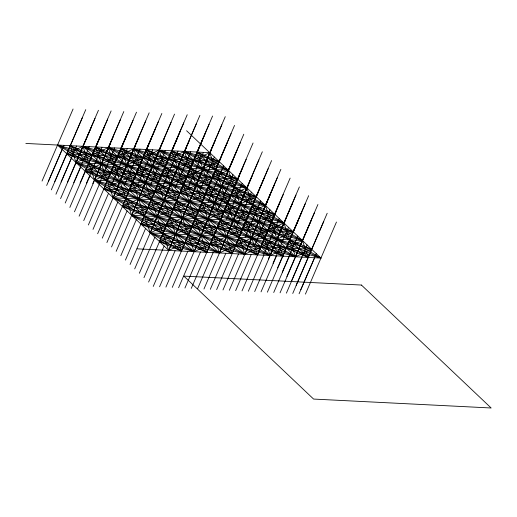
<?xml version="1.0" encoding="UTF-8"?>
<svg xmlns="http://www.w3.org/2000/svg" width="517" height="517" viewBox="0 0 517 517"><rect width="100%" height="100%" fill="white"/><g stroke="black" fill="none" stroke-linecap="round" stroke-linejoin="round"><path stroke-width="0.78" d="M66.822 153.82L70.241 145.678L311.68 249.284L308.261 257.434L66.822 153.82L82.92 146.311L256.083 196.596L232.165 253.608L122.419 206.509L146.337 149.503L256.083 196.596L159.482 241.633L181.435 251.055L219.014 161.472L197.067 152.05L159.482 241.633L194.114 251.695L274.611 214.161L120.972 148.224L103.885 188.944L257.531 254.881L274.611 214.161L66.822 153.82L219.014 161.472L122.419 206.509L295.575 256.794L311.68 249.284L103.885 188.944L184.382 151.416L219.014 161.472M283.878 222.943L76.089 162.603L82.92 146.311L302.413 240.502L308.261 257.434L120.972 148.224L150.221 232.857L181.435 251.055L146.337 149.503L302.413 240.502L295.575 256.794L76.089 162.603L70.241 145.678L257.531 254.881L228.281 170.255L197.067 152.05L232.165 253.608L76.089 162.603L108.286 147.591L246.816 187.813L270.21 255.521L302.413 240.502L94.624 180.168L82.92 146.311L270.21 255.521L283.878 222.943L159.016 150.137L94.624 180.168L219.479 252.968L283.878 222.943L295.575 256.794L108.286 147.591L94.624 180.168L270.21 255.521L159.016 150.137L131.686 215.292L194.114 251.695L228.281 170.255L184.382 151.416L150.221 232.857L194.114 251.695L159.016 150.137L228.281 170.255L131.686 215.292L108.286 147.591L283.878 222.943L131.686 215.292L219.479 252.968L246.816 187.813L184.382 151.416L219.479 252.968L150.221 232.857L246.816 187.813L159.016 150.137M85.357 171.385L95.606 146.951L293.145 231.726L282.896 256.154L85.357 171.385L133.651 148.864L237.549 179.037L206.8 252.328L140.954 224.074L171.702 150.777L237.549 179.037L140.954 224.074L244.845 254.241L293.145 231.726L85.357 171.385L237.549 179.037M186.585 130.736L320.941 258.067L113.152 197.727L133.651 148.864L265.344 205.378L282.896 256.154L95.606 146.951L113.152 197.727L206.8 252.328L171.702 150.777L265.344 205.378L244.845 254.241L113.152 197.727L209.747 152.689L244.845 254.241L57.555 145.038L265.344 205.378L168.749 250.415L57.555 145.038L320.941 258.067L137.044 248.826M42.039 181.073L73.071 109.009M48.378 181.389L63.901 145.355M46.672 185.461L62.189 149.432M54.724 181.706L85.757 109.643M51.306 189.849L82.339 117.792M61.064 182.029L76.581 145.994M55.939 194.243L71.456 158.208M67.404 182.346L98.437 110.283M79.508 154.46L95.025 118.425M60.573 198.631L91.606 126.568M73.744 182.663L89.267 146.634M65.207 203.026L80.723 166.991M80.09 182.986L111.123 110.922M92.188 155.094L107.704 119.065M88.769 163.243L104.292 127.208M69.84 207.414L100.873 135.351M86.429 183.302L101.946 147.267M74.474 211.808L89.99 175.774M92.769 183.619L123.802 111.556M101.455 163.876L120.39 119.705M98.036 172.019L113.553 135.99M79.101 216.196L110.14 144.133M99.109 183.942L114.632 147.907M83.735 220.585L99.258 184.556M105.455 184.259L136.488 112.195M117.553 156.373L133.069 120.338M114.134 164.516L129.657 128.481M110.722 172.659L126.238 136.63M88.368 224.979L122.82 144.773M111.795 184.575L127.311 148.547M93.002 229.367L108.518 193.339M118.135 184.892L149.167 112.835M126.82 165.149L145.755 120.978M123.401 173.298L138.918 137.263M119.989 181.441L135.506 145.406M116.571 189.584L132.087 153.555M97.635 233.762L128.668 161.698M124.474 185.215L139.997 149.18M102.269 238.15L117.786 202.121M130.82 185.532L161.853 113.469M142.918 157.646L158.435 121.618M139.5 165.789L155.022 129.761M136.087 173.932L151.604 137.903M129.25 190.224L148.185 146.046M125.838 198.366L141.354 162.338M106.903 242.538L137.936 170.481M137.16 185.849L152.677 149.82M111.536 246.932L127.053 210.904M143.5 186.172L174.533 114.108M152.185 166.429L171.121 122.251M148.767 174.572L164.283 138.543M145.355 182.714L160.871 146.686M141.936 190.857L157.452 154.829M135.105 207.149L154.034 162.971M116.17 251.32L147.203 179.263M149.84 186.488L165.362 150.46M120.804 255.715L136.32 219.68M156.186 186.805L187.219 114.748M168.283 158.919L183.8 122.891M164.865 167.062L180.388 131.034M158.034 183.354L176.969 139.176M154.615 191.497L170.138 155.468M151.203 199.64L166.72 163.611M147.784 207.782L163.301 171.754M125.437 260.103L159.889 179.897M162.525 187.128L178.042 151.093M130.071 264.497L145.587 228.462M168.865 187.445L199.905 115.381M177.551 167.702L196.486 123.531M174.132 175.845L189.649 139.816M170.72 183.987L186.236 147.959M167.301 192.137L182.818 156.102M160.47 208.422L179.399 164.244M157.052 216.565L172.568 180.536M153.633 224.708L169.149 188.679M134.698 268.885L165.737 196.822M175.205 187.761L190.728 151.733M139.332 273.273L154.854 237.245M181.551 188.085L212.584 116.021M193.649 160.199L209.165 124.164M190.237 168.342L205.753 132.307M183.399 184.627L202.334 140.456M179.981 192.77L195.504 156.741M176.568 200.919L192.085 164.884M173.15 209.062L188.666 173.027M166.319 225.347L185.254 181.176M162.9 233.49L178.417 197.462M143.965 277.668L175.005 205.604M187.891 188.401L203.407 152.373M148.599 282.056L164.115 246.027M194.23 188.718L225.27 116.661M202.916 168.975L221.851 124.804M199.497 177.124L215.014 141.089M196.085 185.267L211.602 149.232M192.667 193.41L208.183 157.381M185.836 209.695L204.764 165.524M182.417 217.844L197.933 181.81M178.998 225.987L194.515 189.952M172.167 242.273L191.103 198.101M153.232 286.45L184.265 214.387M198.864 193.112L214.381 157.078M159.572 286.767L175.095 250.739M203.498 197.5L234.531 125.437M215.602 169.615L231.118 133.586M208.765 185.9L227.7 141.729M205.352 194.049L220.869 158.015M201.934 202.192L217.45 166.157M198.515 210.335L214.032 174.307M191.684 226.62L210.619 182.449M188.266 234.77L203.782 198.735M184.847 242.912L200.37 206.878M165.918 287.084L196.951 215.027M208.131 201.895L223.648 165.86M172.258 287.407L187.774 251.372M212.765 206.283L243.798 134.22M224.863 178.397L240.386 142.369M221.45 186.54L236.967 150.512M214.613 202.826L233.548 158.654M211.201 210.975L226.717 174.94M207.782 219.118L223.299 183.083M204.364 227.26L219.88 191.232M197.533 243.546L216.468 199.375M178.598 287.723L209.631 215.66M217.398 210.678L232.915 174.643M184.937 288.04L200.46 252.012M222.032 215.066L253.065 143.002M230.718 195.323L246.234 159.294M227.299 203.465L242.816 167.437M223.88 211.608L239.397 175.58M217.05 227.9L235.985 183.722M213.631 236.043L229.147 200.014M210.212 244.186L225.735 208.157M191.284 288.363L222.316 216.3M226.666 219.454L242.182 183.425M197.623 288.68L213.14 252.651M231.299 223.848L262.332 151.785M239.978 204.105L258.914 159.927M236.566 212.248L252.083 176.219M233.148 220.391L248.664 184.362M229.729 228.533L245.245 192.505M222.898 244.825L241.833 200.648M203.963 288.997L234.996 216.94M235.926 228.236L251.449 192.208M210.303 289.32L225.826 253.285M240.56 232.631L271.599 160.567M252.664 204.738L268.181 168.71M245.833 221.03L264.762 176.853M242.415 229.173L257.931 193.145M238.996 237.316L254.513 201.287M235.578 245.459L251.1 209.43M216.649 289.636L247.682 217.573M245.194 237.019L260.71 200.99M222.989 289.953L238.505 253.925M249.827 241.407L280.867 169.35M261.932 213.521L277.448 177.493M258.513 221.664L274.029 185.635M255.094 229.813L270.611 193.778M248.263 246.098L267.199 201.921M229.328 290.276L260.361 218.213M254.461 245.801L269.977 209.773M235.668 290.593L251.191 254.564M259.095 250.189L290.127 178.132M267.78 230.446L283.297 194.418M264.361 238.595L279.878 202.561M260.943 246.738L276.466 210.703M242.014 290.909L273.047 218.853M263.728 254.584L279.245 218.549M248.354 291.233L263.87 255.198M268.362 258.972L299.395 186.908M280.46 231.086L295.976 195.058M273.629 247.372L292.564 203.2M254.694 291.549L285.727 219.486M272.995 263.366L288.512 227.331M261.033 291.866L276.556 255.837M277.629 267.754L308.662 195.691M289.727 239.869L305.243 203.834M286.315 248.011L301.831 211.983M267.379 292.189L298.412 220.126M282.263 272.142L297.779 236.114M273.719 292.506L289.236 256.477M286.896 276.537L317.929 204.473M298.994 248.651L314.51 212.616M280.059 292.822L311.092 220.759M291.523 280.925L307.046 244.896M286.399 293.145L301.922 257.111M296.157 285.319L327.196 213.256M292.745 293.462L323.778 221.399M300.791 289.707L316.307 253.679M299.084 293.779L314.601 257.75M305.424 294.102L336.457 222.039M25.85 143.448L209.747 152.689L168.749 250.415L133.651 148.864L320.941 258.067M76.089 162.603L228.281 170.255M94.624 180.168L246.816 187.813M103.885 188.944L256.083 196.596M113.152 197.727L265.344 205.378M122.419 206.509L274.611 214.161M140.954 224.074L293.145 231.726M150.221 232.857L302.413 240.502M159.482 241.633L311.68 249.284M131.686 215.292L270.21 255.521M197.067 152.05L308.261 257.434M184.382 151.416L295.575 256.794M171.702 150.777L282.896 256.154M146.337 149.503L257.531 254.881M133.651 148.864L244.845 254.241M120.972 148.224L232.165 253.608M108.286 147.591L219.479 252.968M95.606 146.951L206.8 252.328M82.92 146.311L194.114 251.695M70.241 145.678L181.435 251.055M361.422 285.048L183.865 276.123L313.593 399.066L491.15 407.991L361.422 285.048"/></g></svg>
